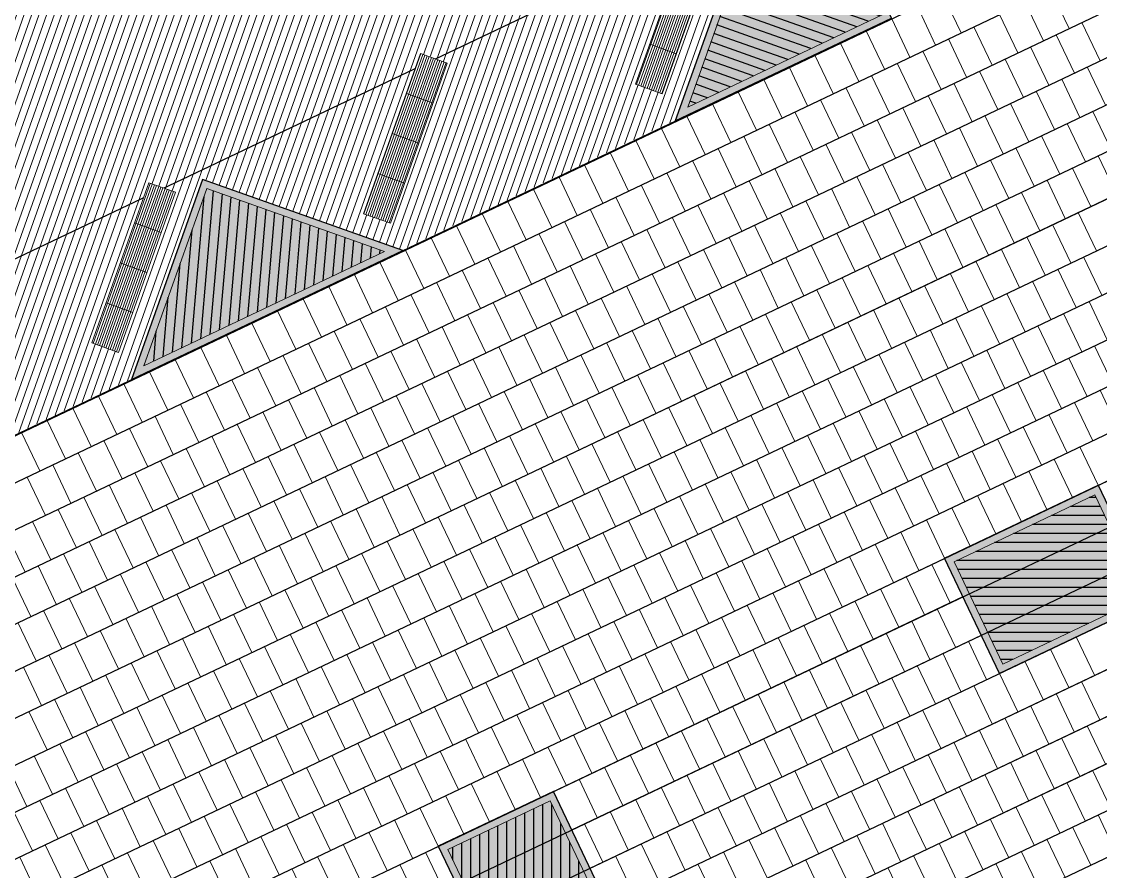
# Model space of a CAD drawing. Header units: metres. Extents: x 679599 to 680028, y 2748524 to 2748840.
# Drawn here: x 679830.69 to 679845.92, y 2748764.36 to 2748776.37 of the extents above; entities that cross this region are included whole.
import ezdxf

# ---------------------------------------------------------------- set-up
doc = ezdxf.new("R2010")
doc.units = ezdxf.units.M
doc.header["$LTSCALE"] = 5
doc.layers.add('00-AUX', color=2, linetype='Continuous', plot=False)
doc.layers.add('00-AUX Tree Pit', color=2, linetype='Continuous', plot=False)
doc.layers.add('02-L-B-Barrier Curb', color=210, linetype='Continuous', lineweight=5, plot=False)
doc.layers.add('02-L-B-Curb', color=11, linetype='Continuous', lineweight=5, plot=False)
doc.layers.add('02-L-B-Flat Bar', color=181, linetype='Continuous', lineweight=5)
doc.layers.add('04-BK-Tree Pit', color=6, linetype='Continuous', lineweight=5)
for name, color, linetype, lineweight, true_color in [('02-L-Joints-Paviment_07_Precast Concrete Blocks 60X40', 7, 'Continuous', 5, 0x999999), ('03-TR-Pavement_07_Precast Concrete Blocks 20X10', 7, 'Continuous', 5, 0x999999), ('03-TR-Pavement_07_Precast Concrete Blocks 60X40', 7, 'Continuous', 5, 0x999999), ('03-TR-Pavement_07_Precast irregular Concrete Blocks', 7, 'Continuous', 5, 0xb3b3b3)]:
    doc.layers.add(name, color=color, linetype=linetype, lineweight=lineweight, true_color=true_color)
doc.layers.add('03-TR-Tree Pit_Green', color=46, linetype='Continuous')
doc.layers.add('03-TR-Tree Pit_White', color=7, linetype='Continuous', true_color=0xfcfcfc)

# ---------------------------------------------------------------- blocks, each defined once
blk = doc.blocks.new('ALCORQUE RECTANGULAR')
at = {"layer": '03-TR-Tree Pit_Green', "ltscale": 0.3}
h = blk.add_hatch(dxfattribs=at)
h.set_pattern_fill('ANSI31', color=256, scale=0.04, angle=-45)
h.set_pattern_definition([(360, (-2068898.16958, 3428624.0145), (3e-17, 0.127), [])])
h.paths.add_polyline_path([(679903.391, 2748647.421), (679902.702, 2748648.869), (679904.689, 2748649.814), (679905.377, 2748648.367)])
at = {"layer": '03-TR-Tree Pit_White'}
h = blk.add_hatch(color=256, dxfattribs=at)
h.dxf.hatch_style = 1
h.paths.add_polyline_path([(679903.344, 2748647.288), (679902.569, 2748648.916), (679904.736, 2748649.947), (679905.511, 2748648.319)])
at = {"layer": '02-L-B-Curb'}
blk.add_lwpolyline([(679903.344, 2748647.288), (679902.569, 2748648.916), (679904.736, 2748649.947), (679905.511, 2748648.319)], close=True, dxfattribs=at)
at = {"layer": '02-L-B-Curb', "color": 6}
blk.add_lwpolyline([(679903.391, 2748647.421), (679902.702, 2748648.868), (679904.689, 2748649.814), (679905.378, 2748648.366)], close=True, dxfattribs=at)
blk = doc.blocks.new('Alcorque Parking 8m2')
at = {"layer": '03-TR-Tree Pit_Green', "ltscale": 0.3}
h = blk.add_hatch(dxfattribs=at)
h.set_pattern_fill('ANSI31', color=256, scale=0.04, angle=40)
h.set_pattern_definition([(85, (-679726.04474, -2748720.75428), (-0.1265167266577, 0.011068779329), [])])
h.paths.add_polyline_path([(-1.079, -0.384), (2.316, 1.231), (-0.189, 2.121)])
at = {"layer": '03-TR-Tree Pit_White'}
h = blk.add_hatch(color=256, dxfattribs=at)
h.dxf.hatch_style = 1
h.paths.add_polyline_path([(-1.254, -0.578), (2.577, 1.245), (-0.25, 2.249)])
at = {"layer": '02-L-B-Curb'}
blk.add_lwpolyline([(2.577, 1.245), (-0.25, 2.249), (-1.254, -0.578)], close=True, dxfattribs=at)
at = {"layer": '02-L-B-Curb', "color": 6}
blk.add_lwpolyline([(2.316, 1.231), (-0.189, 2.121), (-1.079, -0.384)], close=True, dxfattribs=at)
blk = doc.blocks.new('Escocell Quadrat')
at = {"layer": '03-TR-Tree Pit_Green'}
h = blk.add_hatch(dxfattribs=at)
h.set_pattern_fill('ANSI31', color=256, scale=0.04, angle=19.5514)
h.set_pattern_definition([(64.551379247, (-1794786.01457, -2189831.7944), (-0.114677314033, 0.0545720958565), [])])
h.paths.add_polyline_path([(-1.159, 0.359), (-2.759, 0.359), (-2.759, -1.241), (-1.159, -1.241)])
at = {"layer": '03-TR-Tree Pit_White'}
h = blk.add_hatch(color=256, dxfattribs=at)
h.dxf.hatch_style = 1
h.paths.add_polyline_path([(-2.859, 0.459), (-1.059, 0.459), (-1.059, -1.341), (-2.859, -1.341)])
at = {"ltscale": 0.3}
blk.add_lwpolyline([(-2.759, -1.241), (-1.159, -1.241), (-1.159, 0.359), (-2.759, 0.359)], close=True, dxfattribs=at)
at = {"layer": '02-L-B-Curb', "ltscale": 0.3}
blk.add_lwpolyline([(-2.859, -1.341), (-1.059, -1.341), (-1.059, 0.459), (-2.859, 0.459)], close=True, dxfattribs=at)
blk = doc.blocks.new('Tree Pit Ford')
at = {"layer": '03-TR-Tree Pit_Green', "ltscale": 0.3}
h = blk.add_hatch(dxfattribs=at)
h.set_pattern_fill('ANSI31', color=256, scale=0.04)
h.paths.add_polyline_path([(-0.045, 1.149), (1.934, -0.83), (-1.104, -0.83), (-1.104, 1.149)])
at = {"layer": '03-TR-Tree Pit_White'}
h = blk.add_hatch(color=256, dxfattribs=at)
h.dxf.hatch_style = 1
h.paths.add_polyline_path([(-0.004, 1.249), (2.175, -0.93), (-1.204, -0.93), (-1.204, 1.249)])
at = {"layer": '02-L-B-Curb'}
blk.add_lwpolyline([(-0.004, 1.249), (2.175, -0.93), (-1.204, -0.93), (-1.204, 1.249)], close=True, dxfattribs=at)
at = {"layer": '02-L-B-Curb', "color": 6}
blk.add_lwpolyline([(-0.045, 1.149), (1.934, -0.83), (-1.104, -0.83), (-1.104, 1.149)], close=True, dxfattribs=at)
blk = doc.blocks.new('Piece Parking')
blk.add_wipeout([(-1.7, 0.2), (-1.7, -0.2), (0.7, -0.2), (0.7, 0.2)])
at = {"layer": '03-TR-Pavement_07_Precast irregular Concrete Blocks'}
h = blk.add_hatch(dxfattribs=at)
h.set_pattern_fill('ANSI31', color=256, scale=0.01, angle=135)
h.paths.add_polyline_path([(-1.7, 0.2), (0.7, 0.2), (0.7, -0.2), (-1.7, -0.2)])
blk.add_lwpolyline([(-1.7, 0.2), (0.7, 0.2), (0.7, -0.2), (-1.7, -0.2)], close=True)
at = {"layer": '02-L-Joints-Paviment_07_Precast Concrete Blocks 60X40'}
for points in [[(-1.1, 0.2), (-1.1, -0.2)], [(-0.5, 0.2), (-0.5, -0.2)], [(0.1, 0.2), (0.1, -0.2)]]:
    blk.add_lwpolyline(points, dxfattribs=at)
blk = doc.blocks.new('*U50')
at = {"rotation": 44.98941899152474}
blk.add_blockref('Piece Parking', (-0.199, -0.481), dxfattribs=at)
blk = doc.blocks.new('*U51')
at = {"layer": '02-L-B-Barrier Curb', "color": 0, "linetype": 'ByBlock', "lineweight": -2, "transparency": 16777216, "rotation": 25.44812282596097}
for p in [(679840.09, 2748777.534), (679836.252, 2748775.707), (679832.415, 2748773.881)]:
    blk.add_blockref('*U50', p, dxfattribs=at)

msp = doc.modelspace()

# ---------------------------------------------------------------- hatches: boundary and pattern name
at = {"layer": '03-TR-Pavement_07_Precast Concrete Blocks 20X10'}
h = msp.add_hatch(dxfattribs=at)
h.set_pattern_fill('ANSI31', color=256, scale=0.0315, angle=25.5)
h.set_pattern_definition([(70.5, (0, 0), (-0.094275932128, 0.033384858509), [])])
edge = h.paths.add_edge_path()
edge.add_line((679754.639, 2748741.428), (679756.438, 2748737.648))
edge.add_line((679756.438, 2748737.648), (679759.31, 2748736.613))
edge.add_line((679759.31, 2748736.613), (679763.155, 2748738.443))
edge.add_line((679763.155, 2748738.443), (679764.159, 2748741.27))
edge.add_line((679764.159, 2748741.27), (679766.986, 2748740.266))
edge.add_line((679766.986, 2748740.266), (679770.831, 2748742.096))
edge.add_line((679770.831, 2748742.096), (679771.835, 2748744.923))
edge.add_line((679771.835, 2748744.923), (679774.662, 2748743.919))
edge.add_line((679774.662, 2748743.919), (679778.507, 2748745.748))
edge.add_line((679778.507, 2748745.748), (679779.511, 2748748.576))
edge.add_line((679779.511, 2748748.576), (679782.338, 2748747.571))
edge.add_line((679782.338, 2748747.571), (679786.176, 2748749.398))
edge.add_line((679786.176, 2748749.398), (679787.186, 2748752.228))
edge.add_line((679787.186, 2748752.228), (679790.014, 2748751.224))
edge.add_line((679790.014, 2748751.224), (679793.857, 2748753.054))
edge.add_line((679793.857, 2748753.054), (679794.828, 2748755.786))
edge.add_line((679794.828, 2748755.786), (679794.862, 2748755.88))
edge.add_line((679794.862, 2748755.88), (679797.688, 2748754.876))
edge.add_line((679797.688, 2748754.876), (679801.533, 2748756.706))
edge.add_line((679801.533, 2748756.706), (679802.537, 2748759.533))
edge.add_line((679802.537, 2748759.533), (679805.364, 2748758.529))
edge.add_line((679805.364, 2748758.529), (679809.208, 2748760.358))
edge.add_line((679809.208, 2748760.358), (679810.212, 2748763.185))
edge.add_line((679810.212, 2748763.185), (679813.04, 2748762.181))
edge.add_line((679813.04, 2748762.181), (679816.883, 2748764.01))
edge.add_line((679816.883, 2748764.01), (679817.885, 2748766.836))
edge.add_line((679817.885, 2748766.836), (679820.714, 2748765.833))
edge.add_line((679820.714, 2748765.833), (679824.559, 2748767.663))
edge.add_line((679824.559, 2748767.663), (679825.563, 2748770.49))
edge.add_line((679825.563, 2748770.49), (679828.39, 2748769.486))
edge.add_line((679828.39, 2748769.486), (679832.234, 2748771.315))
edge.add_line((679832.234, 2748771.315), (679833.238, 2748774.142))
edge.add_line((679833.238, 2748774.142), (679836.062, 2748773.137))
edge.add_line((679836.062, 2748773.137), (679839.907, 2748774.967))
edge.add_line((679839.907, 2748774.967), (679840.952, 2748777.865))
edge.add_line((679840.952, 2748777.865), (679839.153, 2748781.645))
edge.add_line((679839.153, 2748781.645), (679754.643, 2748741.429))

# ---------------------------------------------------------------- linework, layer by layer
at = {"layer": '00-AUX'}
for points in [[(679670.326, 2748694.247), (679906.736, 2748806.746)], [(679670.403, 2748693.619), (679906.813, 2748806.118)], [(679670.841, 2748693.163), (679907.252, 2748805.663)], [(679670.919, 2748692.536), (679907.329, 2748805.035)], [(679671.357, 2748692.08), (679907.767, 2748804.579)], [(679671.434, 2748691.452), (679907.845, 2748803.951)], [(679671.873, 2748690.996), (679908.283, 2748803.495)], [(679671.95, 2748690.369), (679908.36, 2748802.868)], [(679675.639, 2748691.46), (679908.831, 2748802.427)], [(679680.412, 2748693.066), (679908.864, 2748801.779)], [(679684.823, 2748694.501), (679909.347, 2748801.344)], [(679689.235, 2748695.936), (679907.032, 2748799.578)], [(679694.007, 2748697.543), (679904.22, 2748797.575)], [(679698.419, 2748698.977), (679901.769, 2748795.744)], [(679703.192, 2748700.584), (679899.679, 2748794.085)], [(679707.603, 2748702.019), (679896.867, 2748792.083)], [(679712.015, 2748703.454), (679894.416, 2748790.252)], [(679716.787, 2748705.06), (679891.964, 2748788.421)], [(679721.199, 2748706.495), (679889.513, 2748786.59)], [(679725.61, 2748707.93), (679887.062, 2748784.759)], [(679843.764, 2748763.491), (679884.759, 2748782.999)], [(679759.499, 2748739.184), (679840.858, 2748777.899)]]:
    msp.add_lwpolyline(points, dxfattribs=at)
at = {"layer": '00-AUX Tree Pit', "ltscale": 0.3}
for points in [[(679840.952, 2748777.865), (679839.92, 2748774.962), (679842.971, 2748776.414), (679842.035, 2748778.381)], [(679837.348, 2748763.095), (679838.973, 2748763.869), (679838.199, 2748765.494), (679836.574, 2748764.72)]]:
    msp.add_lwpolyline(points, close=True, dxfattribs=at)
at = {"layer": '00-AUX Tree Pit'}
for points in [[(679836.076, 2748773.132), (679833.249, 2748774.136), (679832.245, 2748771.309)], [(679844.496, 2748767.157), (679843.721, 2748768.786), (679845.888, 2748769.817), (679846.663, 2748768.189)]]:
    msp.add_lwpolyline(points, close=True, dxfattribs=at)
at = {"layer": '02-L-B-Flat Bar'}
msp.add_lwpolyline([(679759.323, 2748736.609), (679839.921, 2748774.962)], dxfattribs=at)
at = {"layer": '02-L-Joints-Paviment_07_Precast Concrete Blocks 60X40'}
for points in [[(679845.219, 2748776.808), (679845.477, 2748776.266)], [(679843.697, 2748776.748), (679843.955, 2748776.206)], [(679843.336, 2748776.576), (679843.594, 2748776.034)], [(679844.858, 2748776.636), (679845.116, 2748776.094)], [(679842.975, 2748776.404), (679843.232, 2748775.863)], [(679844.497, 2748776.464), (679844.754, 2748775.922)], [(679845.657, 2748776.352), (679845.915, 2748775.81)], [(679842.613, 2748776.232), (679842.871, 2748775.691)], [(679844.135, 2748776.292), (679844.393, 2748775.75)], [(679842.252, 2748776.061), (679842.51, 2748775.519)], [(679843.774, 2748776.12), (679844.032, 2748775.579)], [(679845.296, 2748776.18), (679845.554, 2748775.638)], [(679841.891, 2748775.889), (679842.149, 2748775.347)], [(679843.413, 2748775.948), (679843.671, 2748775.407)], [(679844.935, 2748776.008), (679845.193, 2748775.466)], [(679843.052, 2748775.777), (679843.31, 2748775.235)], [(679844.574, 2748775.836), (679844.832, 2748775.295)], [(679841.53, 2748775.717), (679841.788, 2748775.175)], [(679842.691, 2748775.605), (679842.948, 2748775.063)], [(679844.213, 2748775.665), (679844.47, 2748775.123)], [(679845.735, 2748775.724), (679845.992, 2748775.183)], [(679841.169, 2748775.545), (679841.426, 2748775.003)], [(679842.329, 2748775.433), (679842.587, 2748774.891)], [(679843.851, 2748775.493), (679844.109, 2748774.951)], [(679845.373, 2748775.552), (679845.631, 2748775.011)], [(679840.807, 2748775.373), (679841.065, 2748774.831)], [(679843.49, 2748775.321), (679843.748, 2748774.779)], [(679845.012, 2748775.381), (679845.27, 2748774.839)], [(679840.446, 2748775.201), (679840.704, 2748774.659)], [(679841.968, 2748775.261), (679842.226, 2748774.719)], [(679843.129, 2748775.149), (679843.387, 2748774.607)], [(679844.651, 2748775.209), (679844.909, 2748774.667)], [(679840.085, 2748775.029), (679840.343, 2748774.488)], [(679841.607, 2748775.089), (679841.865, 2748774.547)], [(679842.768, 2748774.977), (679843.026, 2748774.435)], [(679844.29, 2748775.037), (679844.548, 2748774.495)], [(679845.812, 2748775.097), (679846.07, 2748774.555)], [(679839.724, 2748774.857), (679839.982, 2748774.316)], [(679841.246, 2748774.917), (679841.504, 2748774.375)], [(679843.929, 2748774.865), (679844.186, 2748774.323)], [(679845.451, 2748774.925), (679845.708, 2748774.383)], [(679839.363, 2748774.686), (679839.62, 2748774.144)], [(679840.885, 2748774.745), (679841.142, 2748774.204)], [(679842.407, 2748774.805), (679842.664, 2748774.263)], [(679843.567, 2748774.693), (679843.825, 2748774.151)], [(679845.089, 2748774.753), (679845.347, 2748774.211)], [(679839.001, 2748774.514), (679839.259, 2748773.972)], [(679840.523, 2748774.573), (679840.781, 2748774.032)], [(679842.045, 2748774.633), (679842.303, 2748774.091)], [(679843.206, 2748774.521), (679843.464, 2748773.979)], [(679844.728, 2748774.581), (679844.986, 2748774.039)], [(679840.162, 2748774.402), (679840.42, 2748773.86)], [(679841.684, 2748774.461), (679841.942, 2748773.92)], [(679844.367, 2748774.409), (679844.625, 2748773.867)], [(679845.889, 2748774.469), (679846.147, 2748773.927)], [(679838.64, 2748774.342), (679838.898, 2748773.8)], [(679839.801, 2748774.23), (679840.059, 2748773.688)], [(679841.323, 2748774.289), (679841.581, 2748773.748)], [(679842.845, 2748774.349), (679843.103, 2748773.807)], [(679844.006, 2748774.237), (679844.264, 2748773.695)], [(679845.528, 2748774.297), (679845.786, 2748773.755)], [(679838.279, 2748774.17), (679838.537, 2748773.628)], [(679839.44, 2748774.058), (679839.698, 2748773.516)], [(679840.962, 2748774.118), (679841.22, 2748773.576)], [(679842.484, 2748774.177), (679842.742, 2748773.636)], [(679843.645, 2748774.065), (679843.902, 2748773.524)], [(679845.167, 2748774.125), (679845.424, 2748773.583)], [(679837.918, 2748773.998), (679838.176, 2748773.456)], [(679840.601, 2748773.946), (679840.859, 2748773.404)], [(679842.123, 2748774.006), (679842.38, 2748773.464)], [(679844.805, 2748773.953), (679845.063, 2748773.411)], [(679837.557, 2748773.826), (679837.815, 2748773.284)], [(679839.079, 2748773.886), (679839.337, 2748773.344)], [(679840.24, 2748773.774), (679840.497, 2748773.232)], [(679841.761, 2748773.834), (679842.019, 2748773.292)], [(679843.283, 2748773.893), (679843.541, 2748773.352)], [(679844.444, 2748773.781), (679844.702, 2748773.24)], [(679837.196, 2748773.654), (679837.453, 2748773.113)], [(679838.718, 2748773.714), (679838.975, 2748773.172)], [(679839.878, 2748773.602), (679840.136, 2748773.06)], [(679841.4, 2748773.662), (679841.658, 2748773.12)], [(679842.922, 2748773.722), (679843.18, 2748773.18)], [(679844.083, 2748773.609), (679844.341, 2748773.068)], [(679845.605, 2748773.669), (679845.863, 2748773.127)], [(679836.834, 2748773.482), (679837.092, 2748772.941)], [(679838.356, 2748773.542), (679838.614, 2748773)], [(679841.039, 2748773.49), (679841.297, 2748772.948)], [(679842.561, 2748773.55), (679842.819, 2748773.008)], [(679845.244, 2748773.497), (679845.502, 2748772.956)], [(679836.473, 2748773.311), (679836.731, 2748772.769)], [(679837.995, 2748773.37), (679838.253, 2748772.829)], [(679839.517, 2748773.43), (679839.775, 2748772.888)], [(679840.678, 2748773.318), (679840.936, 2748772.776)], [(679842.2, 2748773.378), (679842.458, 2748772.836)], [(679843.722, 2748773.438), (679843.98, 2748772.896)], [(679844.883, 2748773.325), (679845.14, 2748772.784)], [(679837.634, 2748773.198), (679837.892, 2748772.657)], [(679839.156, 2748773.258), (679839.414, 2748772.716)], [(679840.317, 2748773.146), (679840.575, 2748772.604)], [(679841.839, 2748773.206), (679842.097, 2748772.664)], [(679843.361, 2748773.266), (679843.618, 2748772.724)], [(679844.521, 2748773.154), (679844.779, 2748772.612)], [(679836.112, 2748773.139), (679836.37, 2748772.597)], [(679837.273, 2748773.027), (679837.531, 2748772.485)], [(679838.795, 2748773.086), (679839.053, 2748772.545)], [(679841.478, 2748773.034), (679841.735, 2748772.492)], [(679842.999, 2748773.094), (679843.257, 2748772.552)], [(679845.682, 2748773.042), (679845.94, 2748772.5)], [(679835.751, 2748772.967), (679836.009, 2748772.425)], [(679836.912, 2748772.855), (679837.169, 2748772.313)], [(679838.434, 2748772.914), (679838.691, 2748772.373)], [(679839.956, 2748772.974), (679840.213, 2748772.432)], [(679841.116, 2748772.862), (679841.374, 2748772.32)], [(679842.638, 2748772.922), (679842.896, 2748772.38)], [(679844.16, 2748772.982), (679844.418, 2748772.44)], [(679845.321, 2748772.87), (679845.579, 2748772.328)], [(679835.39, 2748772.795), (679835.647, 2748772.253)], [(679838.072, 2748772.743), (679838.33, 2748772.201)], [(679839.594, 2748772.802), (679839.852, 2748772.261)], [(679840.755, 2748772.69), (679841.013, 2748772.149)], [(679842.277, 2748772.75), (679842.535, 2748772.208)], [(679843.799, 2748772.81), (679844.057, 2748772.268)], [(679844.96, 2748772.698), (679845.218, 2748772.156)], [(679835.028, 2748772.623), (679835.286, 2748772.081)], [(679836.55, 2748772.683), (679836.808, 2748772.141)], [(679837.711, 2748772.571), (679837.969, 2748772.029)], [(679839.233, 2748772.631), (679839.491, 2748772.089)], [(679841.916, 2748772.578), (679842.174, 2748772.036)], [(679843.438, 2748772.638), (679843.696, 2748772.096)], [(679834.667, 2748772.451), (679834.925, 2748771.909)], [(679836.189, 2748772.511), (679836.447, 2748771.969)], [(679837.35, 2748772.399), (679837.608, 2748771.857)], [(679838.872, 2748772.459), (679839.13, 2748771.917)], [(679840.394, 2748772.518), (679840.652, 2748771.977)], [(679841.555, 2748772.406), (679841.813, 2748771.865)], [(679843.077, 2748772.466), (679843.335, 2748771.924)], [(679844.599, 2748772.526), (679844.857, 2748771.984)], [(679845.759, 2748772.414), (679846.017, 2748771.872)], [(679834.306, 2748772.279), (679834.564, 2748771.737)], [(679835.828, 2748772.339), (679836.086, 2748771.797)], [(679838.511, 2748772.287), (679838.769, 2748771.745)], [(679840.033, 2748772.347), (679840.291, 2748771.805)], [(679841.194, 2748772.234), (679841.451, 2748771.693)], [(679842.716, 2748772.294), (679842.973, 2748771.752)], [(679844.238, 2748772.354), (679844.495, 2748771.812)], [(679845.398, 2748772.242), (679845.656, 2748771.7)], [(679833.945, 2748772.107), (679834.203, 2748771.566)], [(679835.467, 2748772.167), (679835.725, 2748771.625)], [(679836.989, 2748772.227), (679837.247, 2748771.685)], [(679838.15, 2748772.115), (679838.407, 2748771.573)], [(679839.672, 2748772.175), (679839.929, 2748771.633)], [(679842.354, 2748772.122), (679842.612, 2748771.581)], [(679843.876, 2748772.182), (679844.134, 2748771.64)], [(679833.584, 2748771.936), (679833.841, 2748771.394)], [(679835.106, 2748771.995), (679835.363, 2748771.454)], [(679836.628, 2748772.055), (679836.885, 2748771.513)], [(679837.788, 2748771.943), (679838.046, 2748771.401)], [(679839.31, 2748772.003), (679839.568, 2748771.461)], [(679840.832, 2748772.063), (679841.09, 2748771.521)], [(679841.993, 2748771.95), (679842.251, 2748771.409)], [(679843.515, 2748772.01), (679843.773, 2748771.468)], [(679845.037, 2748772.07), (679845.295, 2748771.528)], [(679834.744, 2748771.823), (679835.002, 2748771.282)], [(679836.266, 2748771.883), (679836.524, 2748771.341)], [(679837.427, 2748771.771), (679837.685, 2748771.229)], [(679838.949, 2748771.831), (679839.207, 2748771.289)], [(679840.471, 2748771.891), (679840.729, 2748771.349)], [(679841.632, 2748771.779), (679841.89, 2748771.237)], [(679843.154, 2748771.838), (679843.412, 2748771.297)], [(679844.676, 2748771.898), (679844.934, 2748771.356)], [(679845.837, 2748771.786), (679846.095, 2748771.244)], [(679833.222, 2748771.764), (679833.48, 2748771.222)], [(679834.383, 2748771.652), (679834.641, 2748771.11)], [(679835.905, 2748771.711), (679836.163, 2748771.17)], [(679838.588, 2748771.659), (679838.846, 2748771.117)], [(679840.11, 2748771.719), (679840.368, 2748771.177)], [(679842.793, 2748771.667), (679843.051, 2748771.125)], [(679844.315, 2748771.726), (679844.573, 2748771.185)], [(679832.861, 2748771.592), (679833.119, 2748771.05)], [(679834.022, 2748771.48), (679834.28, 2748770.938)], [(679835.544, 2748771.539), (679835.802, 2748770.998)], [(679837.066, 2748771.599), (679837.324, 2748771.057)], [(679838.227, 2748771.487), (679838.485, 2748770.945)], [(679839.749, 2748771.547), (679840.007, 2748771.005)], [(679841.271, 2748771.607), (679841.529, 2748771.065)], [(679842.432, 2748771.495), (679842.689, 2748770.953)], [(679843.954, 2748771.554), (679844.211, 2748771.013)], [(679845.476, 2748771.614), (679845.733, 2748771.072)], [(679832.5, 2748771.42), (679832.758, 2748770.878)], [(679835.183, 2748771.368), (679835.441, 2748770.826)], [(679836.705, 2748771.427), (679836.963, 2748770.886)], [(679837.866, 2748771.315), (679838.123, 2748770.773)], [(679839.388, 2748771.375), (679839.645, 2748770.833)], [(679840.91, 2748771.435), (679841.167, 2748770.893)], [(679842.07, 2748771.323), (679842.328, 2748770.781)], [(679843.592, 2748771.383), (679843.85, 2748770.841)], [(679845.114, 2748771.442), (679845.372, 2748770.901)], [(679832.139, 2748771.248), (679832.397, 2748770.706)], [(679833.661, 2748771.308), (679833.919, 2748770.766)], [(679834.822, 2748771.196), (679835.079, 2748770.654)], [(679836.344, 2748771.255), (679836.601, 2748770.714)], [(679839.026, 2748771.203), (679839.284, 2748770.661)], [(679840.548, 2748771.263), (679840.806, 2748770.721)], [(679843.231, 2748771.211), (679843.489, 2748770.669)], [(679844.753, 2748771.27), (679845.011, 2748770.729)], [(679831.778, 2748771.076), (679832.036, 2748770.534)], [(679833.3, 2748771.136), (679833.557, 2748770.594)], [(679834.46, 2748771.024), (679834.718, 2748770.482)], [(679835.982, 2748771.084), (679836.24, 2748770.542)], [(679837.504, 2748771.143), (679837.762, 2748770.602)], [(679838.665, 2748771.031), (679838.923, 2748770.49)], [(679840.187, 2748771.091), (679840.445, 2748770.549)], [(679841.709, 2748771.151), (679841.967, 2748770.609)], [(679842.87, 2748771.039), (679843.128, 2748770.497)], [(679844.392, 2748771.099), (679844.65, 2748770.557)], [(679845.914, 2748771.158), (679846.172, 2748770.617)], [(679831.417, 2748770.904), (679831.674, 2748770.362)], [(679832.938, 2748770.964), (679833.196, 2748770.422)], [(679835.621, 2748770.912), (679835.879, 2748770.37)], [(679837.143, 2748770.972), (679837.401, 2748770.43)], [(679838.304, 2748770.859), (679838.562, 2748770.318)], [(679839.826, 2748770.919), (679840.084, 2748770.377)], [(679841.348, 2748770.979), (679841.606, 2748770.437)], [(679842.509, 2748770.867), (679842.767, 2748770.325)], [(679844.031, 2748770.927), (679844.289, 2748770.385)], [(679845.553, 2748770.987), (679845.811, 2748770.445)], [(679831.055, 2748770.732), (679831.313, 2748770.191)], [(679832.577, 2748770.792), (679832.835, 2748770.25)], [(679834.099, 2748770.852), (679834.357, 2748770.31)], [(679835.26, 2748770.74), (679835.518, 2748770.198)], [(679836.782, 2748770.8), (679837.04, 2748770.258)], [(679839.465, 2748770.747), (679839.723, 2748770.206)], [(679840.987, 2748770.807), (679841.245, 2748770.265)], [(679843.67, 2748770.755), (679843.927, 2748770.213)], [(679845.192, 2748770.815), (679845.449, 2748770.273)], [(679830.694, 2748770.56), (679830.952, 2748770.019)], [(679832.216, 2748770.62), (679832.474, 2748770.078)], [(679833.738, 2748770.68), (679833.996, 2748770.138)], [(679834.899, 2748770.568), (679835.157, 2748770.026)], [(679836.421, 2748770.628), (679836.679, 2748770.086)], [(679837.943, 2748770.688), (679838.201, 2748770.146)], [(679839.104, 2748770.575), (679839.361, 2748770.034)], [(679840.626, 2748770.635), (679840.883, 2748770.093)], [(679842.148, 2748770.695), (679842.405, 2748770.153)], [(679843.308, 2748770.583), (679843.566, 2748770.041)], [(679844.83, 2748770.643), (679845.088, 2748770.101)], [(679831.855, 2748770.448), (679832.113, 2748769.907)], [(679833.377, 2748770.508), (679833.635, 2748769.966)], [(679836.06, 2748770.456), (679836.317, 2748769.914)], [(679837.582, 2748770.516), (679837.839, 2748769.974)], [(679838.742, 2748770.404), (679839, 2748769.862)], [(679840.264, 2748770.463), (679840.522, 2748769.922)], [(679841.786, 2748770.523), (679842.044, 2748769.981)], [(679842.947, 2748770.411), (679843.205, 2748769.869)], [(679844.469, 2748770.471), (679844.727, 2748769.929)], [(679831.494, 2748770.277), (679831.752, 2748769.735)], [(679833.016, 2748770.336), (679833.274, 2748769.795)], [(679834.538, 2748770.396), (679834.795, 2748769.854)], [(679835.698, 2748770.284), (679835.956, 2748769.742)], [(679837.22, 2748770.344), (679837.478, 2748769.802)], [(679839.903, 2748770.291), (679840.161, 2748769.75)], [(679841.425, 2748770.351), (679841.683, 2748769.809)], [(679844.108, 2748770.299), (679844.366, 2748769.757)], [(679845.63, 2748770.359), (679845.888, 2748769.817)], [(679831.133, 2748770.105), (679831.39, 2748769.563)], [(679832.655, 2748770.164), (679832.912, 2748769.623)], [(679834.176, 2748770.224), (679834.434, 2748769.682)], [(679835.337, 2748770.112), (679835.595, 2748769.57)], [(679836.859, 2748770.172), (679837.117, 2748769.63)], [(679838.381, 2748770.232), (679838.639, 2748769.69)], [(679839.542, 2748770.12), (679839.8, 2748769.578)], [(679841.064, 2748770.179), (679841.322, 2748769.638)], [(679842.586, 2748770.239), (679842.844, 2748769.697)], [(679843.747, 2748770.127), (679844.005, 2748769.585)], [(679845.269, 2748770.187), (679845.527, 2748769.645)], [(679832.293, 2748769.993), (679832.551, 2748769.451)], [(679833.815, 2748770.052), (679834.073, 2748769.511)], [(679836.498, 2748770), (679836.756, 2748769.458)], [(679838.02, 2748770.06), (679838.278, 2748769.518)], [(679839.181, 2748769.948), (679839.439, 2748769.406)], [(679840.703, 2748770.008), (679840.961, 2748769.466)], [(679842.225, 2748770.067), (679842.483, 2748769.526)], [(679843.386, 2748769.955), (679843.643, 2748769.413)], [(679844.908, 2748770.015), (679845.165, 2748769.473)], [(679830.771, 2748769.933), (679831.029, 2748769.391)], [(679831.932, 2748769.821), (679832.19, 2748769.279)], [(679833.454, 2748769.88), (679833.712, 2748769.339)], [(679834.976, 2748769.94), (679835.234, 2748769.398)], [(679836.137, 2748769.828), (679836.395, 2748769.286)], [(679837.659, 2748769.888), (679837.917, 2748769.346)], [(679840.342, 2748769.836), (679840.599, 2748769.294)], [(679841.864, 2748769.895), (679842.121, 2748769.354)], [(679844.546, 2748769.843), (679844.804, 2748769.301)], [(679831.571, 2748769.649), (679831.829, 2748769.107)], [(679833.093, 2748769.709), (679833.351, 2748769.167)], [(679834.615, 2748769.768), (679834.873, 2748769.227)], [(679835.776, 2748769.656), (679836.034, 2748769.114)], [(679837.298, 2748769.716), (679837.555, 2748769.174)], [(679838.82, 2748769.776), (679839.077, 2748769.234)], [(679839.98, 2748769.664), (679840.238, 2748769.122)], [(679841.502, 2748769.724), (679841.76, 2748769.182)], [(679843.024, 2748769.783), (679843.282, 2748769.242)], [(679844.185, 2748769.671), (679844.443, 2748769.129)], [(679832.732, 2748769.537), (679832.99, 2748768.995)], [(679834.254, 2748769.596), (679834.512, 2748769.055)], [(679836.936, 2748769.544), (679837.194, 2748769.002)], [(679838.458, 2748769.604), (679838.716, 2748769.062)], [(679839.619, 2748769.492), (679839.877, 2748768.95)], [(679841.141, 2748769.552), (679841.399, 2748769.01)], [(679842.663, 2748769.612), (679842.921, 2748769.07)], [(679843.824, 2748769.499), (679844.082, 2748768.958)], [(679831.21, 2748769.477), (679831.468, 2748768.935)], [(679832.371, 2748769.365), (679832.628, 2748768.823)], [(679833.893, 2748769.425), (679834.15, 2748768.883)], [(679835.415, 2748769.484), (679835.672, 2748768.943)], [(679836.575, 2748769.372), (679836.833, 2748768.831)], [(679838.097, 2748769.432), (679838.355, 2748768.89)], [(679840.78, 2748769.38), (679841.038, 2748768.838)], [(679842.302, 2748769.44), (679842.56, 2748768.898)], [(679830.849, 2748769.305), (679831.106, 2748768.763)], [(679832.009, 2748769.193), (679832.267, 2748768.651)], [(679833.531, 2748769.253), (679833.789, 2748768.711)], [(679835.053, 2748769.313), (679835.311, 2748768.771)], [(679836.214, 2748769.2), (679836.472, 2748768.659)], [(679837.736, 2748769.26), (679837.994, 2748768.718)], [(679839.258, 2748769.32), (679839.516, 2748768.778)], [(679840.419, 2748769.208), (679840.677, 2748768.666)], [(679841.941, 2748769.268), (679842.199, 2748768.726)], [(679843.463, 2748769.327), (679843.721, 2748768.786)], [(679830.487, 2748769.133), (679830.745, 2748768.591)], [(679833.17, 2748769.081), (679833.428, 2748768.539)], [(679834.692, 2748769.141), (679834.95, 2748768.599)], [(679837.375, 2748769.088), (679837.633, 2748768.547)], [(679838.897, 2748769.148), (679839.155, 2748768.606)], [(679840.058, 2748769.036), (679840.315, 2748768.494)], [(679841.58, 2748769.096), (679841.837, 2748768.554)], [(679843.102, 2748769.156), (679843.359, 2748768.614)], [(679831.648, 2748769.021), (679831.906, 2748768.479)], [(679832.809, 2748768.909), (679833.067, 2748768.367)], [(679834.331, 2748768.969), (679834.589, 2748768.427)], [(679835.853, 2748769.029), (679836.111, 2748768.487)], [(679837.014, 2748768.916), (679837.272, 2748768.375)], [(679838.536, 2748768.976), (679838.794, 2748768.434)], [(679841.218, 2748768.924), (679841.476, 2748768.382)], [(679842.74, 2748768.984), (679842.998, 2748768.442)], [(679831.287, 2748768.849), (679831.545, 2748768.307)], [(679832.448, 2748768.737), (679832.706, 2748768.195)], [(679833.97, 2748768.797), (679834.228, 2748768.255)], [(679835.492, 2748768.857), (679835.75, 2748768.315)], [(679836.653, 2748768.745), (679836.91, 2748768.203)], [(679838.174, 2748768.804), (679838.432, 2748768.263)], [(679839.696, 2748768.864), (679839.954, 2748768.322)], [(679840.857, 2748768.752), (679841.115, 2748768.21)], [(679842.379, 2748768.812), (679842.637, 2748768.27)], [(679830.926, 2748768.677), (679831.184, 2748768.136)], [(679833.609, 2748768.625), (679833.866, 2748768.083)], [(679835.131, 2748768.685), (679835.388, 2748768.143)], [(679837.813, 2748768.632), (679838.071, 2748768.091)], [(679839.335, 2748768.692), (679839.593, 2748768.151)], [(679840.496, 2748768.58), (679840.754, 2748768.038)], [(679842.018, 2748768.64), (679842.276, 2748768.098)], [(679843.54, 2748768.7), (679843.798, 2748768.158)], [(679830.565, 2748768.505), (679830.822, 2748767.964)], [(679832.087, 2748768.565), (679832.344, 2748768.023)], [(679833.247, 2748768.453), (679833.505, 2748767.911)], [(679834.769, 2748768.513), (679835.027, 2748767.971)], [(679836.291, 2748768.573), (679836.549, 2748768.031)], [(679837.452, 2748768.461), (679837.71, 2748767.919)], [(679838.974, 2748768.52), (679839.232, 2748767.979)], [(679841.657, 2748768.468), (679841.915, 2748767.926)], [(679843.179, 2748768.528), (679843.437, 2748767.986)], [(679831.725, 2748768.393), (679831.983, 2748767.852)], [(679832.886, 2748768.281), (679833.144, 2748767.739)], [(679834.408, 2748768.341), (679834.666, 2748767.799)], [(679835.93, 2748768.401), (679836.188, 2748767.859)], [(679837.091, 2748768.289), (679837.349, 2748767.747)], [(679838.613, 2748768.349), (679838.871, 2748767.807)], [(679840.135, 2748768.408), (679840.393, 2748767.867)], [(679841.296, 2748768.296), (679841.553, 2748767.754)], [(679842.818, 2748768.356), (679843.075, 2748767.814)], [(679831.364, 2748768.221), (679831.622, 2748767.68)], [(679834.047, 2748768.169), (679834.305, 2748767.627)], [(679835.569, 2748768.229), (679835.827, 2748767.687)], [(679836.73, 2748768.117), (679836.988, 2748767.575)], [(679838.252, 2748768.177), (679838.51, 2748767.635)], [(679839.774, 2748768.236), (679840.031, 2748767.695)], [(679840.934, 2748768.124), (679841.192, 2748767.583)], [(679842.456, 2748768.184), (679842.714, 2748767.642)], [(679831.003, 2748768.05), (679831.261, 2748767.508)], [(679832.525, 2748768.109), (679832.783, 2748767.568)], [(679833.686, 2748767.997), (679833.944, 2748767.456)], [(679835.208, 2748768.057), (679835.466, 2748767.515)], [(679837.891, 2748768.005), (679838.148, 2748767.463)], [(679839.412, 2748768.065), (679839.67, 2748767.523)], [(679842.095, 2748768.012), (679842.353, 2748767.47)], [(679843.617, 2748768.072), (679843.875, 2748767.53)], [(679830.642, 2748767.878), (679830.9, 2748767.336)], [(679832.164, 2748767.938), (679832.422, 2748767.396)], [(679833.325, 2748767.825), (679833.582, 2748767.284)], [(679834.847, 2748767.885), (679835.104, 2748767.343)], [(679836.369, 2748767.945), (679836.626, 2748767.403)], [(679837.529, 2748767.833), (679837.787, 2748767.291)], [(679839.051, 2748767.893), (679839.309, 2748767.351)], [(679840.573, 2748767.952), (679840.831, 2748767.411)], [(679841.734, 2748767.84), (679841.992, 2748767.299)], [(679843.256, 2748767.9), (679843.514, 2748767.358)], [(679831.803, 2748767.766), (679832.06, 2748767.224)], [(679834.485, 2748767.713), (679834.743, 2748767.172)], [(679836.007, 2748767.773), (679836.265, 2748767.231)], [(679837.168, 2748767.661), (679837.426, 2748767.119)], [(679838.69, 2748767.721), (679838.948, 2748767.179)], [(679840.212, 2748767.781), (679840.47, 2748767.239)], [(679841.373, 2748767.669), (679841.631, 2748767.127)], [(679842.895, 2748767.728), (679843.153, 2748767.187)], [(679845.578, 2748767.676), (679845.835, 2748767.134)], [(679831.441, 2748767.594), (679831.699, 2748767.052)], [(679832.963, 2748767.654), (679833.221, 2748767.112)], [(679834.124, 2748767.541), (679834.382, 2748767)], [(679835.646, 2748767.601), (679835.904, 2748767.059)], [(679838.329, 2748767.549), (679838.587, 2748767.007)], [(679839.851, 2748767.609), (679840.109, 2748767.067)], [(679842.534, 2748767.556), (679842.792, 2748767.015)], [(679844.056, 2748767.616), (679844.313, 2748767.074)], [(679831.08, 2748767.422), (679831.338, 2748766.88)], [(679832.602, 2748767.482), (679832.86, 2748766.94)], [(679833.763, 2748767.37), (679834.021, 2748766.828)], [(679835.285, 2748767.429), (679835.543, 2748766.888)], [(679836.807, 2748767.489), (679837.065, 2748766.947)], [(679837.968, 2748767.377), (679838.226, 2748766.835)], [(679839.49, 2748767.437), (679839.748, 2748766.895)], [(679841.012, 2748767.497), (679841.27, 2748766.955)], [(679842.172, 2748767.385), (679842.43, 2748766.843)], [(679843.694, 2748767.444), (679843.952, 2748766.903)], [(679845.216, 2748767.504), (679845.474, 2748766.962)], [(679830.719, 2748767.25), (679830.977, 2748766.708)], [(679832.241, 2748767.31), (679832.499, 2748766.768)], [(679834.924, 2748767.257), (679835.182, 2748766.716)], [(679836.446, 2748767.317), (679836.704, 2748766.775)], [(679837.607, 2748767.205), (679837.864, 2748766.663)], [(679839.129, 2748767.265), (679839.386, 2748766.723)], [(679840.651, 2748767.325), (679840.908, 2748766.783)], [(679841.811, 2748767.213), (679842.069, 2748766.671)], [(679843.333, 2748767.272), (679843.591, 2748766.731)], [(679844.855, 2748767.332), (679845.113, 2748766.79)], [(679831.88, 2748767.138), (679832.138, 2748766.596)], [(679833.402, 2748767.198), (679833.66, 2748766.656)], [(679834.563, 2748767.086), (679834.82, 2748766.544)], [(679836.085, 2748767.145), (679836.342, 2748766.604)], [(679838.767, 2748767.093), (679839.025, 2748766.551)], [(679840.289, 2748767.153), (679840.547, 2748766.611)], [(679842.972, 2748767.101), (679843.23, 2748766.559)], [(679844.494, 2748767.16), (679844.752, 2748766.619)], [(679831.519, 2748766.966), (679831.776, 2748766.424)], [(679833.041, 2748767.026), (679833.298, 2748766.484)], [(679834.201, 2748766.914), (679834.459, 2748766.372)], [(679835.723, 2748766.974), (679835.981, 2748766.432)], [(679837.245, 2748767.033), (679837.503, 2748766.492)], [(679838.406, 2748766.921), (679838.664, 2748766.379)], [(679839.928, 2748766.981), (679840.186, 2748766.439)], [(679841.45, 2748767.041), (679841.708, 2748766.499)], [(679842.611, 2748766.929), (679842.869, 2748766.387)], [(679844.133, 2748766.988), (679844.391, 2748766.447)], [(679845.655, 2748767.048), (679845.913, 2748766.506)], [(679831.157, 2748766.794), (679831.415, 2748766.252)], [(679832.679, 2748766.854), (679832.937, 2748766.312)], [(679835.362, 2748766.802), (679835.62, 2748766.26)], [(679836.884, 2748766.861), (679837.142, 2748766.32)], [(679838.045, 2748766.749), (679838.303, 2748766.208)], [(679839.567, 2748766.809), (679839.825, 2748766.267)], [(679841.089, 2748766.869), (679841.347, 2748766.327)], [(679842.25, 2748766.757), (679842.508, 2748766.215)], [(679843.772, 2748766.817), (679844.03, 2748766.275)], [(679845.294, 2748766.876), (679845.551, 2748766.335)], [(679830.796, 2748766.622), (679831.054, 2748766.08)], [(679832.318, 2748766.682), (679832.576, 2748766.14)], [(679833.84, 2748766.742), (679834.098, 2748766.2)], [(679835.001, 2748766.63), (679835.259, 2748766.088)], [(679836.523, 2748766.69), (679836.781, 2748766.148)], [(679839.206, 2748766.637), (679839.464, 2748766.095)], [(679840.728, 2748766.697), (679840.986, 2748766.155)], [(679843.411, 2748766.645), (679843.668, 2748766.103)], [(679844.932, 2748766.705), (679845.19, 2748766.163)], [(679831.957, 2748766.51), (679832.215, 2748765.968)], [(679833.479, 2748766.57), (679833.737, 2748766.028)], [(679834.64, 2748766.458), (679834.898, 2748765.916)], [(679836.162, 2748766.518), (679836.42, 2748765.976)], [(679837.684, 2748766.577), (679837.942, 2748766.036)], [(679838.845, 2748766.465), (679839.102, 2748765.924)], [(679840.367, 2748766.525), (679840.624, 2748765.983)], [(679841.889, 2748766.585), (679842.146, 2748766.043)], [(679843.049, 2748766.473), (679843.307, 2748765.931)], [(679844.571, 2748766.533), (679844.829, 2748765.991)], [(679831.596, 2748766.338), (679831.854, 2748765.797)], [(679833.118, 2748766.398), (679833.376, 2748765.856)], [(679835.801, 2748766.346), (679836.058, 2748765.804)], [(679837.323, 2748766.406), (679837.58, 2748765.864)], [(679838.483, 2748766.293), (679838.741, 2748765.752)], [(679840.005, 2748766.353), (679840.263, 2748765.811)], [(679841.527, 2748766.413), (679841.785, 2748765.871)], [(679842.688, 2748766.301), (679842.946, 2748765.759)], [(679844.21, 2748766.361), (679844.468, 2748765.819)], [(679845.732, 2748766.421), (679845.99, 2748765.879)], [(679831.235, 2748766.166), (679831.492, 2748765.625)], [(679832.757, 2748766.226), (679833.014, 2748765.684)], [(679834.279, 2748766.286), (679834.536, 2748765.744)], [(679835.439, 2748766.174), (679835.697, 2748765.632)], [(679836.961, 2748766.234), (679837.219, 2748765.692)], [(679839.644, 2748766.181), (679839.902, 2748765.64)], [(679841.166, 2748766.241), (679841.424, 2748765.699)], [(679843.849, 2748766.189), (679844.107, 2748765.647)], [(679845.371, 2748766.249), (679845.629, 2748765.707)], [(679830.873, 2748765.995), (679831.131, 2748765.453)], [(679832.395, 2748766.054), (679832.653, 2748765.513)], [(679833.917, 2748766.114), (679834.175, 2748765.572)], [(679835.078, 2748766.002), (679835.336, 2748765.46)], [(679836.6, 2748766.062), (679836.858, 2748765.52)], [(679838.122, 2748766.122), (679838.38, 2748765.58)], [(679839.283, 2748766.01), (679839.541, 2748765.468)], [(679840.805, 2748766.069), (679841.063, 2748765.528)], [(679842.327, 2748766.129), (679842.585, 2748765.587)], [(679843.488, 2748766.017), (679843.746, 2748765.475)], [(679845.01, 2748766.077), (679845.268, 2748765.535)], [(679832.034, 2748765.882), (679832.292, 2748765.341)], [(679833.556, 2748765.942), (679833.814, 2748765.4)], [(679836.239, 2748765.89), (679836.497, 2748765.348)], [(679837.761, 2748765.95), (679838.019, 2748765.408)], [(679838.922, 2748765.838), (679839.18, 2748765.296)], [(679840.444, 2748765.897), (679840.702, 2748765.356)], [(679841.966, 2748765.957), (679842.224, 2748765.415)], [(679843.127, 2748765.845), (679843.384, 2748765.303)], [(679844.649, 2748765.905), (679844.906, 2748765.363)], [(679830.512, 2748765.823), (679830.77, 2748765.281)], [(679831.673, 2748765.711), (679831.931, 2748765.169)], [(679833.195, 2748765.77), (679833.453, 2748765.229)], [(679834.717, 2748765.83), (679834.975, 2748765.288)], [(679835.878, 2748765.718), (679836.136, 2748765.176)], [(679837.4, 2748765.778), (679837.658, 2748765.236)], [(679840.083, 2748765.726), (679840.34, 2748765.184)], [(679841.605, 2748765.785), (679841.862, 2748765.244)], [(679844.287, 2748765.733), (679844.545, 2748765.191)], [(679845.809, 2748765.793), (679846.067, 2748765.251)], [(679831.312, 2748765.539), (679831.57, 2748764.997)], [(679832.834, 2748765.598), (679833.092, 2748765.057)], [(679834.356, 2748765.658), (679834.614, 2748765.117)], [(679835.517, 2748765.546), (679835.774, 2748765.004)], [(679837.039, 2748765.606), (679837.296, 2748765.064)], [(679838.561, 2748765.666), (679838.818, 2748765.124)], [(679839.721, 2748765.554), (679839.979, 2748765.012)], [(679841.243, 2748765.613), (679841.501, 2748765.072)], [(679842.765, 2748765.673), (679843.023, 2748765.131)], [(679843.926, 2748765.561), (679844.184, 2748765.019)], [(679845.448, 2748765.621), (679845.706, 2748765.079)], [(679832.473, 2748765.427), (679832.73, 2748764.885)], [(679833.995, 2748765.486), (679834.252, 2748764.945)], [(679836.677, 2748765.434), (679836.935, 2748764.892)], [(679839.36, 2748765.382), (679839.618, 2748764.84)], [(679840.882, 2748765.442), (679841.14, 2748764.9)], [(679842.404, 2748765.501), (679842.662, 2748764.96)], [(679843.565, 2748765.389), (679843.823, 2748764.847)], [(679845.087, 2748765.449), (679845.345, 2748764.907)], [(679830.951, 2748765.367), (679831.209, 2748764.825)], [(679832.111, 2748765.255), (679832.369, 2748764.713)], [(679833.633, 2748765.315), (679833.891, 2748764.773)], [(679835.155, 2748765.374), (679835.413, 2748764.833)], [(679836.316, 2748765.262), (679836.574, 2748764.72)], [(679840.521, 2748765.27), (679840.779, 2748764.728)], [(679842.043, 2748765.329), (679842.301, 2748764.788)], [(679844.726, 2748765.277), (679844.984, 2748764.735)], [(679830.59, 2748765.195), (679830.847, 2748764.653)], [(679831.75, 2748765.083), (679832.008, 2748764.541)], [(679833.272, 2748765.143), (679833.53, 2748764.601)], [(679834.794, 2748765.202), (679835.052, 2748764.661)], [(679835.955, 2748765.09), (679836.213, 2748764.549)], [(679838.999, 2748765.21), (679839.257, 2748764.668)], [(679840.16, 2748765.098), (679840.418, 2748764.556)], [(679841.682, 2748765.158), (679841.94, 2748764.616)], [(679843.204, 2748765.217), (679843.462, 2748764.676)], [(679844.365, 2748765.105), (679844.622, 2748764.564)], [(679845.887, 2748765.165), (679846.144, 2748764.623)], [(679832.911, 2748764.971), (679833.169, 2748764.429)], [(679834.433, 2748765.031), (679834.691, 2748764.489)], [(679838.638, 2748765.038), (679838.896, 2748764.496)], [(679839.799, 2748764.926), (679840.056, 2748764.384)], [(679841.321, 2748764.986), (679841.578, 2748764.444)], [(679842.843, 2748765.046), (679843.1, 2748764.504)], [(679844.003, 2748764.933), (679844.261, 2748764.392)], [(679845.525, 2748764.993), (679845.783, 2748764.451)], [(679831.389, 2748764.911), (679831.647, 2748764.369)], [(679832.55, 2748764.799), (679832.808, 2748764.257)], [(679834.072, 2748764.859), (679834.33, 2748764.317)], [(679835.594, 2748764.918), (679835.852, 2748764.377)], [(679840.959, 2748764.814), (679841.217, 2748764.272)], [(679842.481, 2748764.874), (679842.739, 2748764.332)], [(679845.164, 2748764.821), (679845.422, 2748764.28)], [(679831.028, 2748764.739), (679831.286, 2748764.197)], [(679832.189, 2748764.627), (679832.447, 2748764.085)], [(679833.711, 2748764.687), (679833.969, 2748764.145)], [(679835.233, 2748764.747), (679835.49, 2748764.205)], [(679836.393, 2748764.635), (679836.651, 2748764.093)], [(679839.437, 2748764.754), (679839.695, 2748764.212)], [(679840.598, 2748764.642), (679840.856, 2748764.1)], [(679842.12, 2748764.702), (679842.378, 2748764.16)], [(679843.642, 2748764.762), (679843.9, 2748764.22)], [(679844.803, 2748764.649), (679845.061, 2748764.108)], [(679830.667, 2748764.567), (679830.925, 2748764.025)], [(679833.349, 2748764.515), (679833.607, 2748763.973)], [(679834.871, 2748764.575), (679835.129, 2748764.033)], [(679836.032, 2748764.463), (679836.29, 2748763.921)], [(679839.076, 2748764.582), (679839.334, 2748764.04)], [(679840.237, 2748764.47), (679840.495, 2748763.928)], [(679841.759, 2748764.53), (679842.017, 2748763.988)], [(679843.281, 2748764.59), (679843.539, 2748764.048)], [(679844.442, 2748764.478), (679844.7, 2748763.936)], [(679831.828, 2748764.455), (679832.085, 2748763.913)], [(679834.51, 2748764.403), (679834.768, 2748763.861)], [(679842.92, 2748764.418), (679843.178, 2748763.876)]]:
    msp.add_lwpolyline(points, dxfattribs=at)
at = {"layer": '03-TR-Pavement_07_Precast Concrete Blocks 60X40'}
for p, q in [((679602.439, 2748661.942), (679961.734, 2748832.918)), ((679602.698, 2748661.401), (679961.992, 2748832.376)), ((679602.956, 2748660.859), (679962.25, 2748831.835)), ((679603.215, 2748660.318), (679962.509, 2748831.293)), ((679603.474, 2748659.776), (679962.768, 2748830.752)), ((679603.732, 2748659.235), (679963.026, 2748830.21)), ((679733.636, 2748720.387), (679963.285, 2748829.669)), ((679733.894, 2748719.845), (679963.543, 2748829.127)), ((679723.497, 2748714.233), (679963.802, 2748828.586)), ((679723.755, 2748713.692), (679904.349, 2748799.63)), ((679713.899, 2748708.337), (679904.607, 2748799.088)), ((679838.715, 2748764.41), (679899.633, 2748793.399)), ((679748.675, 2748720.899), (679897.138, 2748791.547)), ((679712.479, 2748703.01), (679894.644, 2748789.696)), ((679717.042, 2748704.517), (679892.149, 2748787.844)), ((679736.988, 2748713.344), (679889.655, 2748785.993)), ((679761.265, 2748724.232), (679887.16, 2748784.141)), ((679714.157, 2748707.795), (679851.409, 2748773.109)), ((679822.591, 2748758.731), (679851.667, 2748772.567)), ((679830.795, 2748761.97), (679843.978, 2748768.244)), ((679838.457, 2748764.952), (679844.236, 2748767.702))]:
    msp.add_line(p, q, dxfattribs=at)

# ---------------------------------------------------------------- block references
at = {"layer": '04-BK-Tree Pit', "xscale": -1, "rotation": 25.44812430357308}
msp.add_blockref('Tree Pit Ford', (679841.485, 2748776.737), dxfattribs=at)
at = {"layer": '04-BK-Tree Pit'}
for name, p in [('Alcorque Parking 8m2', (679833.499, 2748771.888)), ('ALCORQUE RECTANGULAR', (-58.848, 119.87))]:
    msp.add_blockref(name, p, dxfattribs=at)
at = {"layer": '04-BK-Tree Pit', "rotation": 25.44862075299672}
msp.add_blockref('Escocell Quadrat', (679839.353, 2748765.534), dxfattribs=at)

# ---------------------------------------------------------------- next in the draw order: block references
at = {"layer": '02-L-B-Barrier Curb'}
msp.add_blockref('*U51', (0, 0), dxfattribs=at)

doc.saveas('drawing.dxf')
